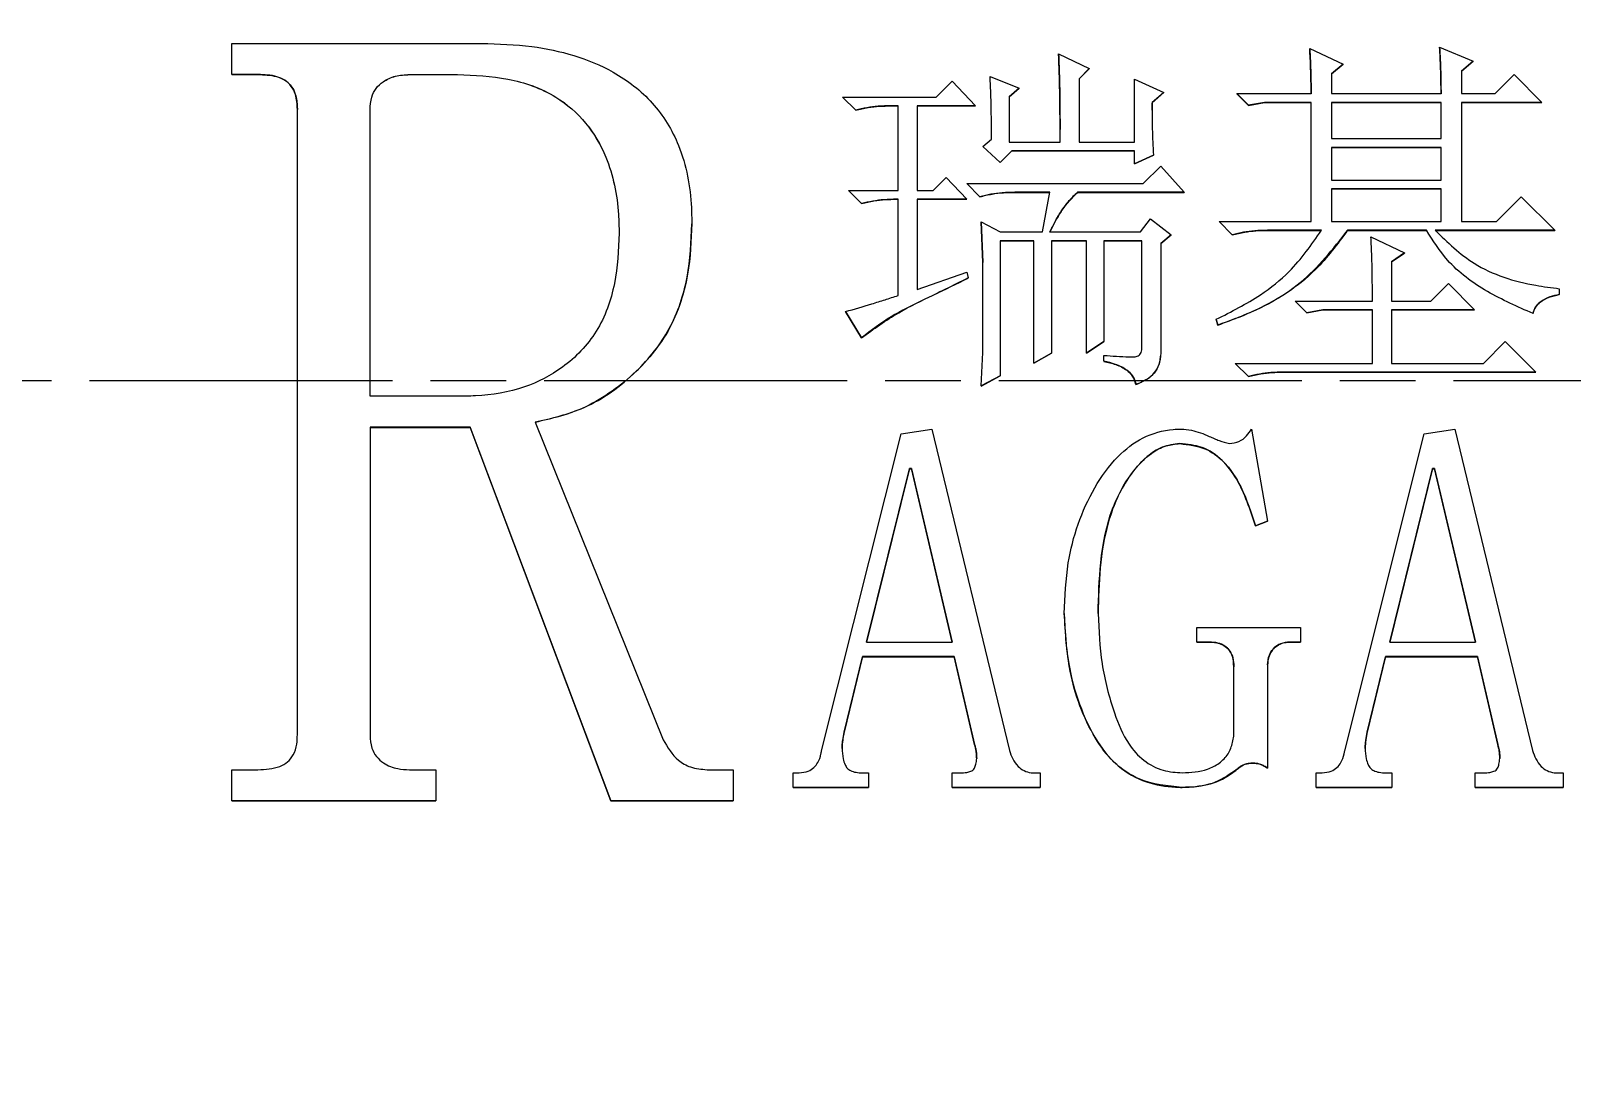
# Model space of a CAD drawing. Header units: millimetres. Extents: x 2160 to 4596, y 811 to 2534.
# Drawn here: x 3765.9 to 3826.9, y 2211.3 to 2252.5 of the extents above; entities that cross this region are included whole.
import ezdxf

# ---------------------------------------------------------------- set-up
doc = ezdxf.new("R2010")
doc.units = ezdxf.units.MM
doc.linetypes.add('AM_ISO08W050', pattern=[18, 12, -1.5, 3, -1.5])
doc.layers.add('AM_7', color=4, linetype='AM_ISO08W050', lineweight=25)

msp = doc.modelspace()

# ---------------------------------------------------------------- linework, layer by layer
at = {"color": 7, "linetype": 'Continuous', "lineweight": 25}
for p, q in [((3773.822, 2250.734), (3773.822, 2251.967)), ((3773.822, 2251.967), (3783.711, 2251.967)), ((3806.563, 2251.549), (3807.777, 2250.967)), ((3816.504, 2251.765), (3817.833, 2251.151)), ((3821.647, 2251.823), (3822.976, 2251.264)), ((3807.777, 2250.967), (3807.373, 2250.56)), ((3807.373, 2250.558), (3807.777, 2250.965)), ((3807.777, 2250.967), (3807.777, 2250.965)), ((3817.833, 2251.151), (3817.37, 2250.759)), ((3817.37, 2250.757), (3817.833, 2251.149)), ((3817.37, 2250.759), (3817.37, 2249.978)), ((3817.833, 2251.151), (3817.833, 2251.149)), ((3822.976, 2251.264), (3822.514, 2250.873)), ((3822.514, 2250.871), (3822.976, 2251.262)), ((3822.514, 2250.873), (3822.514, 2249.978)), ((3822.976, 2251.264), (3822.976, 2251.262)), ((3774.862, 2250.734), (3773.822, 2250.734)), ((3773.822, 2250.734), (3773.822, 2250.732)), ((3773.822, 2250.732), (3774.862, 2250.732)), ((3774.862, 2250.734), (3774.862, 2250.732)), ((3780.86, 2250.734), (3782.76, 2250.734)), ((3780.86, 2250.734), (3780.86, 2250.732)), ((3780.86, 2250.732), (3782.76, 2250.732)), ((3782.76, 2250.734), (3782.76, 2250.732)), ((3801.709, 2249.841), (3802.345, 2250.477)), ((3802.345, 2250.477), (3803.269, 2249.494)), ((3803.847, 2250.661), (3805.003, 2250.198)), ((3805.003, 2250.198), (3804.599, 2249.852)), ((3804.599, 2249.85), (3805.003, 2250.196)), ((3805.003, 2250.198), (3805.003, 2250.196)), ((3807.373, 2250.56), (3807.373, 2248.06)), ((3809.569, 2248.06), (3809.569, 2250.545)), ((3809.569, 2250.545), (3810.724, 2250.025)), ((3823.843, 2249.978), (3824.594, 2250.729)), ((3824.594, 2250.729), (3825.692, 2249.631)), ((3798.531, 2249.321), (3798.01, 2249.841)), ((3798.01, 2249.841), (3801.709, 2249.841)), ((3798.01, 2249.841), (3798.01, 2249.839)), ((3798.01, 2249.839), (3798.531, 2249.319)), ((3804.599, 2249.852), (3804.599, 2248.06)), ((3810.724, 2250.025), (3810.262, 2249.621)), ((3810.262, 2249.618), (3810.724, 2250.023)), ((3810.262, 2249.621), (3810.262, 2249.618)), ((3810.263, 2249.319), (3810.262, 2249.618)), ((3810.724, 2250.025), (3810.724, 2250.023)), ((3814.076, 2249.516), (3813.614, 2249.978)), ((3813.614, 2249.978), (3816.561, 2249.978)), ((3813.614, 2249.978), (3813.614, 2249.976)), ((3813.614, 2249.976), (3814.076, 2249.514)), ((3814.712, 2249.631), (3814.076, 2249.516)), ((3814.076, 2249.514), (3814.712, 2249.629)), ((3816.561, 2249.631), (3814.712, 2249.631)), ((3814.712, 2249.631), (3814.712, 2249.629)), ((3814.712, 2249.629), (3816.561, 2249.629)), ((3816.561, 2244.91), (3816.561, 2249.631)), ((3817.37, 2249.978), (3821.705, 2249.978)), ((3821.705, 2249.631), (3817.37, 2249.631)), ((3817.37, 2249.631), (3817.37, 2248.197)), ((3817.37, 2249.629), (3821.705, 2249.629)), ((3821.705, 2248.197), (3821.705, 2249.631)), ((3822.514, 2249.978), (3823.843, 2249.978)), ((3825.692, 2249.631), (3822.514, 2249.631)), ((3822.514, 2249.631), (3822.514, 2244.91)), ((3822.514, 2249.629), (3825.692, 2249.629)), ((3825.692, 2249.631), (3825.692, 2249.629)), ((3776.423, 2224.587), (3776.423, 2249.347)), ((3779.299, 2237.994), (3779.299, 2249.341)), ((3798.531, 2249.321), (3798.531, 2249.319)), ((3800.206, 2249.494), (3799.918, 2249.494)), ((3799.918, 2249.494), (3799.918, 2249.492)), ((3799.918, 2249.492), (3800.206, 2249.492)), ((3800.206, 2246.142), (3800.206, 2249.494)), ((3803.269, 2249.494), (3800.958, 2249.494)), ((3800.958, 2249.494), (3800.958, 2246.142)), ((3800.958, 2249.492), (3803.269, 2249.492)), ((3803.269, 2249.494), (3803.269, 2249.492)), ((3814.076, 2249.516), (3814.076, 2249.514)), ((3803.558, 2247.887), (3803.905, 2248.176)), ((3804.252, 2247.251), (3803.558, 2247.887)), ((3803.558, 2247.885), (3803.558, 2247.887)), ((3803.558, 2247.885), (3804.252, 2247.249)), ((3804.714, 2247.713), (3804.252, 2247.251)), ((3804.252, 2247.249), (3804.714, 2247.711)), ((3804.599, 2248.06), (3806.621, 2248.06)), ((3809.569, 2247.713), (3804.714, 2247.713)), ((3804.714, 2247.713), (3804.714, 2247.711)), ((3804.714, 2247.711), (3809.569, 2247.711)), ((3807.373, 2248.06), (3809.569, 2248.06)), ((3809.569, 2247.193), (3809.569, 2247.713)), ((3817.37, 2248.197), (3821.705, 2248.197)), ((3821.705, 2247.85), (3817.37, 2247.85)), ((3817.37, 2247.85), (3817.37, 2246.553)), ((3817.37, 2247.848), (3821.705, 2247.848)), ((3821.705, 2246.553), (3821.705, 2247.85)), ((3804.252, 2247.251), (3804.252, 2247.249)), ((3810.32, 2247.54), (3809.569, 2247.193)), ((3809.569, 2247.191), (3810.32, 2247.538)), ((3809.569, 2247.193), (3809.569, 2247.191)), ((3809.915, 2246.416), (3810.609, 2247.11)), ((3810.32, 2247.54), (3810.32, 2247.538)), ((3810.609, 2247.11), (3811.534, 2246.07)), ((3801.593, 2246.142), (3802.114, 2246.662)), ((3802.114, 2246.662), (3802.923, 2245.796)), ((3817.37, 2246.553), (3821.705, 2246.553)), ((3798.762, 2245.622), (3798.242, 2246.142)), ((3798.242, 2246.142), (3800.206, 2246.142)), ((3798.242, 2246.142), (3798.242, 2246.14)), ((3798.242, 2246.14), (3798.762, 2245.62)), ((3800.958, 2246.142), (3801.593, 2246.142)), ((3803.443, 2245.896), (3802.923, 2246.416)), ((3802.923, 2246.416), (3809.915, 2246.416)), ((3802.923, 2246.416), (3802.923, 2246.414)), ((3802.923, 2246.414), (3803.443, 2245.894)), ((3803.443, 2245.896), (3803.443, 2245.894)), ((3806.217, 2246.07), (3804.83, 2246.07)), ((3804.83, 2246.07), (3804.83, 2246.067)), ((3804.83, 2246.067), (3806.216, 2246.067)), ((3805.928, 2244.499), (3806.217, 2246.07)), ((3811.534, 2246.07), (3807.315, 2246.07)), ((3807.315, 2246.07), (3807.315, 2246.067)), ((3807.315, 2246.067), (3811.534, 2246.067)), ((3811.534, 2246.07), (3811.534, 2246.067)), ((3821.705, 2246.207), (3817.37, 2246.207)), ((3817.37, 2246.207), (3817.37, 2244.91)), ((3817.37, 2246.204), (3821.705, 2246.204)), ((3821.705, 2244.91), (3821.705, 2246.207)), ((3823.901, 2244.91), (3824.883, 2245.892)), ((3824.883, 2245.892), (3826.212, 2244.563)), ((3798.762, 2245.622), (3798.762, 2245.62)), ((3800.206, 2245.796), (3800.149, 2245.796)), ((3800.149, 2245.793), (3800.149, 2245.796)), ((3800.149, 2245.793), (3800.206, 2245.793)), ((3800.206, 2241.981), (3800.206, 2245.796)), ((3802.923, 2245.796), (3800.958, 2245.796)), ((3800.958, 2245.796), (3800.958, 2242.213)), ((3800.958, 2245.793), (3802.923, 2245.793)), ((3802.923, 2245.796), (3802.923, 2245.793)), ((3803.558, 2243.289), (3803.501, 2244.903)), ((3803.501, 2244.903), (3804.252, 2244.499)), ((3803.501, 2244.903), (3803.501, 2244.901)), ((3803.501, 2244.901), (3803.558, 2243.287)), ((3809.8, 2244.499), (3810.204, 2245.019)), ((3810.204, 2245.019), (3811.013, 2244.383)), ((3813.441, 2244.389), (3812.921, 2244.91)), ((3812.921, 2244.91), (3816.561, 2244.91)), ((3812.921, 2244.91), (3812.921, 2244.907)), ((3812.921, 2244.907), (3813.441, 2244.387)), ((3817.37, 2244.91), (3821.705, 2244.91)), ((3822.514, 2244.91), (3823.901, 2244.91)), ((3804.252, 2244.499), (3805.928, 2244.499)), ((3805.581, 2244.152), (3804.252, 2244.152)), ((3804.252, 2244.152), (3804.252, 2238.801)), ((3804.252, 2244.15), (3805.581, 2244.15)), ((3805.581, 2239.297), (3805.581, 2244.152)), ((3806.217, 2244.499), (3809.8, 2244.499)), ((3807.662, 2244.152), (3806.275, 2244.152)), ((3806.275, 2244.152), (3806.275, 2239.702)), ((3806.275, 2244.15), (3807.662, 2244.15)), ((3807.662, 2239.702), (3807.662, 2244.152)), ((3809.858, 2244.152), (3808.355, 2244.152)), ((3808.355, 2244.152), (3808.355, 2240.164)), ((3808.355, 2244.15), (3809.858, 2244.15)), ((3809.858, 2239.895), (3809.858, 2244.152)), ((3811.013, 2244.383), (3810.609, 2244.038)), ((3810.609, 2244.036), (3811.013, 2244.381)), ((3810.609, 2244.038), (3810.609, 2239.837)), ((3811.013, 2244.383), (3811.013, 2244.381)), ((3813.441, 2244.389), (3813.441, 2244.387)), ((3816.966, 2244.563), (3814.828, 2244.563)), ((3814.828, 2244.563), (3814.828, 2244.561)), ((3814.828, 2244.561), (3816.966, 2244.561)), ((3821.127, 2244.563), (3818.006, 2244.563)), ((3818.006, 2244.563), (3818.006, 2244.561)), ((3818.006, 2244.561), (3821.127, 2244.561)), ((3818.931, 2244.302), (3820.26, 2243.666)), ((3821.127, 2244.563), (3821.127, 2244.561)), ((3826.212, 2244.563), (3821.474, 2244.563)), ((3821.474, 2244.561), (3826.212, 2244.561)), ((3826.212, 2244.563), (3826.212, 2244.561)), ((3820.26, 2243.666), (3819.74, 2243.319)), ((3819.74, 2243.317), (3820.26, 2243.664)), ((3820.26, 2243.666), (3820.26, 2243.664)), ((3800.958, 2242.213), (3802.923, 2242.906)), ((3802.923, 2242.906), (3802.98, 2242.675)), ((3803.558, 2239.721), (3803.558, 2243.289)), ((3819.74, 2243.319), (3819.74, 2241.759)), ((3821.3, 2241.759), (3821.994, 2242.452)), ((3821.994, 2242.452), (3823.034, 2241.412)), ((3826.386, 2242.251), (3826.386, 2242.02)), ((3815.926, 2241.759), (3818.989, 2241.759)), ((3816.388, 2241.296), (3815.926, 2241.759)), ((3815.926, 2241.759), (3815.926, 2241.757)), ((3815.926, 2241.757), (3816.388, 2241.294)), ((3819.74, 2241.759), (3821.3, 2241.759)), ((3826.386, 2242.02), (3826.386, 2242.018)), ((3798.762, 2240.305), (3798.126, 2241.346)), ((3798.126, 2241.346), (3798.126, 2241.344)), ((3798.126, 2241.344), (3798.762, 2240.303)), ((3812.863, 2240.806), (3812.805, 2241.038)), ((3812.805, 2241.038), (3812.805, 2241.035)), ((3812.805, 2241.035), (3812.863, 2240.804)), ((3817.024, 2241.412), (3816.388, 2241.296)), ((3816.388, 2241.294), (3817.024, 2241.41)), ((3816.388, 2241.294), (3816.388, 2241.296)), ((3818.989, 2241.412), (3817.024, 2241.412)), ((3817.024, 2241.412), (3817.024, 2241.41)), ((3817.024, 2241.41), (3818.989, 2241.41)), ((3818.989, 2239.293), (3818.989, 2241.412)), ((3823.034, 2241.412), (3819.74, 2241.412)), ((3819.74, 2241.412), (3819.74, 2239.293)), ((3819.74, 2241.41), (3823.034, 2241.41)), ((3823.034, 2241.412), (3823.034, 2241.41)), ((3812.863, 2240.806), (3812.863, 2240.804)), ((3798.762, 2240.305), (3798.762, 2240.303)), ((3808.355, 2240.164), (3807.662, 2239.702)), ((3807.662, 2239.7), (3808.355, 2240.162)), ((3808.355, 2240.164), (3808.355, 2240.162)), ((3823.381, 2239.293), (3824.248, 2240.16)), ((3824.248, 2240.16), (3825.461, 2238.946)), ((3803.501, 2238.398), (3803.558, 2239.721)), ((3806.275, 2239.702), (3805.581, 2239.297)), ((3805.581, 2239.295), (3806.275, 2239.7)), ((3805.581, 2239.297), (3805.581, 2239.295)), ((3806.275, 2239.702), (3806.275, 2239.7)), ((3807.662, 2239.702), (3807.662, 2239.7)), ((3808.355, 2239.377), (3808.355, 2239.608)), ((3810.607, 2239.584), (3810.607, 2239.586)), ((3814.076, 2238.773), (3813.556, 2239.293)), ((3813.556, 2239.293), (3818.989, 2239.293)), ((3813.556, 2239.293), (3813.556, 2239.291)), ((3813.556, 2239.291), (3814.076, 2238.771)), ((3819.74, 2239.293), (3823.381, 2239.293)), ((3804.252, 2238.801), (3803.501, 2238.398)), ((3803.501, 2238.396), (3804.252, 2238.799)), ((3804.252, 2238.801), (3804.252, 2238.799)), ((3814.076, 2238.773), (3814.076, 2238.771)), ((3825.461, 2238.946), (3815.463, 2238.946)), ((3815.463, 2238.946), (3815.463, 2238.944)), ((3815.463, 2238.944), (3825.461, 2238.944)), ((3825.461, 2238.946), (3825.461, 2238.944)), ((3783.107, 2237.994), (3779.299, 2237.994)), ((3803.501, 2238.398), (3803.501, 2238.396)), ((3783.261, 2236.762), (3779.299, 2236.762)), ((3779.299, 2236.762), (3779.299, 2224.555)), ((3779.299, 2236.759), (3783.261, 2236.759)), ((3788.828, 2221.967), (3783.261, 2236.762)), ((3783.261, 2236.762), (3783.261, 2236.759)), ((3783.261, 2236.759), (3788.828, 2221.965)), ((3785.842, 2236.967), (3790.909, 2224.388)), ((3797.179, 2223.947), (3800.331, 2236.499)), ((3800.331, 2236.499), (3801.542, 2236.691)), ((3801.542, 2236.691), (3804.613, 2223.962)), ((3811.361, 2236.116), (3811.361, 2236.114)), ((3814.202, 2236.691), (3814.84, 2233.047)), ((3817.891, 2223.947), (3821.043, 2236.499)), ((3821.043, 2236.499), (3822.254, 2236.691)), ((3822.254, 2236.691), (3825.325, 2223.962)), ((3800.655, 2235.124), (3798.959, 2228.253)), ((3798.959, 2228.253), (3800.655, 2235.122)), ((3800.736, 2235.124), (3800.655, 2235.124)), ((3800.655, 2235.122), (3800.655, 2235.124)), ((3800.655, 2235.122), (3800.736, 2235.122)), ((3802.351, 2228.253), (3800.736, 2235.124)), ((3800.736, 2235.124), (3800.736, 2235.122)), ((3800.736, 2235.122), (3802.35, 2228.253)), ((3821.367, 2235.124), (3819.671, 2228.253)), ((3819.671, 2228.253), (3821.367, 2235.122)), ((3821.448, 2235.124), (3821.367, 2235.124)), ((3821.367, 2235.122), (3821.367, 2235.124)), ((3821.367, 2235.122), (3821.448, 2235.122)), ((3823.063, 2228.253), (3821.448, 2235.124)), ((3821.448, 2235.124), (3821.448, 2235.122)), ((3821.448, 2235.122), (3823.063, 2228.253)), ((3814.84, 2233.047), (3814.355, 2232.855)), ((3814.84, 2233.045), (3814.84, 2233.047)), ((3814.355, 2232.853), (3814.84, 2233.045)), ((3814.355, 2232.855), (3814.355, 2232.853)), ((3812.042, 2228.253), (3812.042, 2228.828)), ((3812.042, 2228.828), (3816.135, 2228.828)), ((3816.135, 2228.828), (3816.135, 2228.253)), ((3798.959, 2228.253), (3802.351, 2228.253)), ((3812.527, 2228.253), (3812.042, 2228.253)), ((3812.042, 2228.253), (3812.042, 2228.251)), ((3812.042, 2228.251), (3812.527, 2228.251)), ((3812.527, 2228.253), (3812.527, 2228.251)), ((3816.135, 2228.253), (3815.73, 2228.253)), ((3815.73, 2228.253), (3815.73, 2228.251)), ((3815.73, 2228.251), (3816.135, 2228.251)), ((3816.135, 2228.253), (3816.135, 2228.251)), ((3819.671, 2228.253), (3823.063, 2228.253)), ((3798.797, 2227.677), (3798.069, 2224.684)), ((3798.069, 2224.682), (3798.797, 2227.675)), ((3802.432, 2227.677), (3798.797, 2227.677)), ((3798.797, 2227.677), (3798.797, 2227.675)), ((3798.797, 2227.675), (3802.432, 2227.675)), ((3803.238, 2224.201), (3802.432, 2227.677)), ((3802.432, 2227.677), (3802.432, 2227.675)), ((3802.432, 2227.675), (3803.238, 2224.199)), ((3819.509, 2227.677), (3818.781, 2224.684)), ((3818.781, 2224.682), (3819.509, 2227.675)), ((3823.144, 2227.677), (3819.509, 2227.677)), ((3819.509, 2227.677), (3819.509, 2227.675)), ((3819.509, 2227.675), (3823.144, 2227.675)), ((3823.95, 2224.201), (3823.144, 2227.677)), ((3823.144, 2227.677), (3823.144, 2227.675)), ((3823.144, 2227.675), (3823.95, 2224.199)), ((3813.498, 2224.531), (3813.498, 2227.282)), ((3814.84, 2227.354), (3814.84, 2223.266)), ((3798.069, 2224.684), (3798.069, 2224.682)), ((3818.781, 2224.684), (3818.781, 2224.682)), ((3803.238, 2224.201), (3803.238, 2224.199)), ((3823.95, 2224.201), (3823.95, 2224.199)), ((3814.277, 2223.458), (3814.277, 2223.456)), ((3773.822, 2221.967), (3773.822, 2223.2)), ((3773.822, 2223.2), (3774.862, 2223.2)), ((3780.86, 2223.2), (3781.9, 2223.2)), ((3781.9, 2223.2), (3781.9, 2221.967)), ((3792.643, 2223.2), (3793.683, 2223.2)), ((3793.683, 2223.2), (3793.683, 2221.967)), ((3796.046, 2222.499), (3796.046, 2223.075)), ((3796.046, 2223.075), (3796.289, 2223.075)), ((3798.797, 2223.075), (3799.039, 2223.075)), ((3799.039, 2223.075), (3799.039, 2222.499)), ((3802.348, 2222.499), (3802.348, 2223.075)), ((3802.348, 2223.075), (3802.671, 2223.075)), ((3805.584, 2223.075), (3805.827, 2223.075)), ((3805.827, 2223.075), (3805.827, 2222.499)), ((3813.633, 2223.218), (3813.633, 2223.216)), ((3816.758, 2222.499), (3816.758, 2223.075)), ((3816.758, 2223.075), (3817.001, 2223.075)), ((3819.509, 2223.075), (3819.752, 2223.075)), ((3819.752, 2223.075), (3819.752, 2222.499)), ((3823.06, 2222.499), (3823.06, 2223.075)), ((3823.06, 2223.075), (3823.384, 2223.075)), ((3826.296, 2223.075), (3826.539, 2223.075)), ((3826.539, 2223.075), (3826.539, 2222.499)), ((3799.039, 2222.499), (3796.046, 2222.499)), ((3796.046, 2222.499), (3796.046, 2222.497)), ((3796.046, 2222.497), (3799.039, 2222.497)), ((3799.039, 2222.499), (3799.039, 2222.497)), ((3805.827, 2222.499), (3802.348, 2222.499)), ((3802.348, 2222.499), (3802.348, 2222.497)), ((3802.348, 2222.497), (3805.827, 2222.497)), ((3805.827, 2222.499), (3805.827, 2222.497)), ((3811.457, 2222.499), (3811.457, 2222.497)), ((3819.752, 2222.499), (3816.758, 2222.499)), ((3816.758, 2222.499), (3816.758, 2222.497)), ((3816.758, 2222.497), (3819.752, 2222.497)), ((3819.752, 2222.499), (3819.752, 2222.497)), ((3826.539, 2222.499), (3823.06, 2222.499)), ((3823.06, 2222.499), (3823.06, 2222.497)), ((3823.06, 2222.497), (3826.539, 2222.497)), ((3826.539, 2222.499), (3826.539, 2222.497)), ((3781.9, 2221.967), (3773.822, 2221.967)), ((3773.822, 2221.967), (3773.822, 2221.965)), ((3773.822, 2221.965), (3781.9, 2221.965)), ((3781.9, 2221.967), (3781.9, 2221.965)), ((3793.683, 2221.967), (3788.828, 2221.967)), ((3788.828, 2221.967), (3788.828, 2221.965)), ((3788.828, 2221.965), (3793.683, 2221.965)), ((3793.683, 2221.967), (3793.683, 2221.965))]:
    msp.add_line(p, q, dxfattribs=at)
msp.add_circle((3801.614, 2239.203), 71.5, dxfattribs=at)
for centre, start, end in [((3801.614, 2239.201), 190.30617, 259.69396), ((3801.614, 2239.201), 280.30604, 349.69383), ((3801.691, 2238.829), 190.52799, 258.6349), ((3801.692, 2238.829), 281.36448, 349.47139)]:
    msp.add_arc(centre, 80, start, end, dxfattribs=at)
for points, knots in [([(3733.114, 2239.21), (3733.169, 2241.299), (3733.279, 2245.477), (3734.189, 2251.816), (3735.675, 2258.168), (3737.849, 2264.534), (3740.679, 2270.757), (3744.193, 2276.78), (3748.347, 2282.472), (3753.091, 2287.733), (3758.352, 2292.477), (3764.044, 2296.631), (3770.067, 2300.144), (3776.29, 2302.976), (3782.656, 2305.147), (3789.008, 2306.642), (3795.347, 2307.52), (3801.614, 2307.805), (3807.881, 2307.52), (3814.22, 2306.642), (3820.573, 2305.147), (3826.938, 2302.976), (3833.162, 2300.144), (3839.184, 2296.631), (3844.876, 2292.477), (3850.138, 2287.733), (3854.881, 2282.472), (3859.035, 2276.78), (3862.549, 2270.757), (3865.38, 2264.534), (3867.554, 2258.168), (3869.04, 2251.816), (3869.95, 2245.477), (3870.059, 2241.299), (3870.114, 2239.21)], [0, 0, 0, 0, 0.0291236, 0.0582485, 0.08912, 0.1199941, 0.1519015, 0.1843128, 0.2170688, 0.25, 0.2829312, 0.3156872, 0.3480985, 0.3800059, 0.4108775, 0.4417515, 0.4708745, 0.5, 0.529123, 0.5582485, 0.58912, 0.6199941, 0.6519015, 0.6843128, 0.7170688, 0.75, 0.7829312, 0.8156872, 0.8480985, 0.8800059, 0.9108775, 0.9417515, 0.9708751, 1, 1, 1, 1]), ([(3783.711, 2251.967), (3784.379, 2251.947), (3785.614, 2251.91), (3787.381, 2251.533), (3789.044, 2250.854), (3790.563, 2249.685), (3791.709, 2247.806), (3792.017, 2246.087), (3792.035, 2245.038), (3792.039, 2244.827)], [0, 0, 0, 0, 0.160365, 0.296332, 0.431737, 0.589347, 0.747826, 0.949128, 1, 1, 1, 1]), ([(3806.621, 2248.06), (3806.621, 2248.394), (3806.619, 2249.06), (3806.61, 2250.223), (3806.581, 2251.053), (3806.563, 2251.549)], [0, 0, 0, 0, 0.286572, 0.573139, 1, 1, 1, 1]), ([(3806.563, 2251.547), (3806.576, 2251.214), (3806.602, 2250.548), (3806.616, 2249.551), (3806.618, 2248.888), (3806.619, 2248.559)], [0, 0, 0, 0, 0.334579, 0.669145, 1, 1, 1, 1]), ([(3816.561, 2249.978), (3816.56, 2250.145), (3816.557, 2250.478), (3816.542, 2251.074), (3816.518, 2251.503), (3816.504, 2251.765)], [0, 0, 0, 0, 0.279578, 0.559168, 1, 1, 1, 1]), ([(3816.504, 2251.763), (3816.513, 2251.597), (3816.532, 2251.264), (3816.555, 2250.668), (3816.559, 2250.239), (3816.561, 2249.976)], [0, 0, 0, 0, 0.2795779, 0.5591682, 1, 1, 1, 1]), ([(3821.705, 2249.978), (3821.704, 2250.145), (3821.702, 2250.478), (3821.688, 2251.093), (3821.663, 2251.541), (3821.647, 2251.823)], [0, 0, 0, 0, 0.2708249, 0.5416574, 1, 1, 1, 1]), ([(3821.647, 2251.821), (3821.657, 2251.655), (3821.679, 2251.322), (3821.698, 2250.707), (3821.702, 2250.258), (3821.705, 2249.976)], [0, 0, 0, 0, 0.270825, 0.541661, 1, 1, 1, 1]), ([(3776.423, 2249.347), (3776.413, 2249.551), (3776.398, 2249.875), (3776.199, 2250.279), (3775.938, 2250.525), (3775.485, 2250.714), (3775.117, 2250.726), (3774.862, 2250.734)], [0, 0, 0, 0, 0.250411, 0.398556, 0.54744, 0.686236, 1, 1, 1, 1]), ([(3774.862, 2250.732), (3775.109, 2250.724), (3775.478, 2250.712), (3775.939, 2250.525), (3776.201, 2250.273), (3776.381, 2249.901), (3776.417, 2249.582), (3776.422, 2249.377), (3776.423, 2249.345)], [0, 0, 0, 0, 0.304676, 0.455037, 0.606549, 0.74539, 0.96037, 1, 1, 1, 1]), ([(3779.299, 2249.341), (3779.309, 2249.51), (3779.327, 2249.807), (3779.521, 2250.198), (3779.846, 2250.496), (3780.307, 2250.702), (3780.673, 2250.723), (3780.86, 2250.734)], [0, 0, 0, 0, 0.212555, 0.375218, 0.538546, 0.763737, 1, 1, 1, 1]), ([(3779.299, 2249.339), (3779.309, 2249.507), (3779.327, 2249.805), (3779.521, 2250.196), (3779.846, 2250.494), (3780.307, 2250.7), (3780.673, 2250.721), (3780.86, 2250.732)], [0, 0, 0, 0, 0.212555, 0.375218, 0.538546, 0.763737, 1, 1, 1, 1]), ([(3782.76, 2250.734), (3783.43, 2250.706), (3784.775, 2250.649), (3786.583, 2250.019), (3787.903, 2248.866), (3788.827, 2247.266), (3789.134, 2245.721), (3789.157, 2244.699), (3789.162, 2244.454)], [0, 0, 0, 0, 0.196061, 0.394111, 0.547436, 0.700125, 0.928087, 1, 1, 1, 1]), ([(3782.76, 2250.732), (3783.43, 2250.704), (3784.775, 2250.647), (3786.583, 2250.017), (3787.903, 2248.864), (3788.827, 2247.264), (3789.134, 2245.719), (3789.157, 2244.697), (3789.162, 2244.452)], [0, 0, 0, 0, 0.1960612, 0.3941112, 0.5474359, 0.700125, 0.9280873, 1, 1, 1, 1]), ([(3803.905, 2248.176), (3803.904, 2248.509), (3803.901, 2249.09), (3803.884, 2249.919), (3803.86, 2250.413), (3803.847, 2250.661)], [0, 0, 0, 0, 0.402279, 0.701072, 1, 1, 1, 1]), ([(3810.262, 2249.621), (3810.264, 2249.274), (3810.266, 2248.754), (3810.284, 2248.06), (3810.308, 2247.713), (3810.32, 2247.54)], [0, 0, 0, 0, 0.499684, 0.749744, 1, 1, 1, 1]), ([(3799.918, 2249.494), (3799.751, 2249.491), (3799.434, 2249.484), (3798.97, 2249.426), (3798.677, 2249.356), (3798.531, 2249.321)], [0, 0, 0, 0, 0.35686, 0.67714, 1, 1, 1, 1]), ([(3798.531, 2249.319), (3798.693, 2249.357), (3799.001, 2249.43), (3799.466, 2249.483), (3799.767, 2249.489), (3799.918, 2249.492)], [0, 0, 0, 0, 0.356908, 0.677314, 1, 1, 1, 1]), ([(3804.83, 2246.07), (3804.663, 2246.066), (3804.347, 2246.059), (3803.882, 2246.001), (3803.59, 2245.931), (3803.443, 2245.896)], [0, 0, 0, 0, 0.35686, 0.67714, 1, 1, 1, 1]), ([(3803.443, 2245.894), (3803.605, 2245.932), (3803.913, 2246.005), (3804.379, 2246.059), (3804.679, 2246.065), (3804.83, 2246.067)], [0, 0, 0, 0, 0.356908, 0.677314, 1, 1, 1, 1]), ([(3807.315, 2246.07), (3807.192, 2245.956), (3806.946, 2245.728), (3806.572, 2245.2), (3806.357, 2244.775), (3806.217, 2244.499)], [0, 0, 0, 0, 0.259762, 0.519402, 1, 1, 1, 1]), ([(3806.217, 2244.496), (3806.29, 2244.646), (3806.437, 2244.945), (3806.763, 2245.503), (3807.098, 2245.845), (3807.315, 2246.067)], [0, 0, 0, 0, 0.259337, 0.518831, 1, 1, 1, 1]), ([(3800.149, 2245.796), (3799.982, 2245.792), (3799.666, 2245.785), (3799.201, 2245.727), (3798.908, 2245.657), (3798.762, 2245.622)], [0, 0, 0, 0, 0.35686, 0.67714, 1, 1, 1, 1]), ([(3798.762, 2245.62), (3798.924, 2245.658), (3799.232, 2245.731), (3799.697, 2245.785), (3799.998, 2245.791), (3800.149, 2245.793)], [0, 0, 0, 0, 0.356908, 0.677314, 1, 1, 1, 1]), ([(3792.039, 2244.827), (3792.012, 2244.159), (3791.952, 2242.637), (3791.168, 2240.354), (3789.457, 2238.493), (3787.608, 2237.347), (3786.329, 2237.072), (3785.842, 2236.967)], [0, 0, 0, 0, 0.183074, 0.416875, 0.642834, 0.864166, 1, 1, 1, 1]), ([(3785.842, 2236.965), (3786.501, 2237.122), (3787.975, 2237.473), (3789.819, 2238.819), (3791.259, 2240.61), (3791.948, 2242.69), (3792.009, 2244.117), (3792.039, 2244.825)], [0, 0, 0, 0, 0.184054, 0.41238, 0.609428, 0.80635, 1, 1, 1, 1]), ([(3789.162, 2244.454), (3789.132, 2243.785), (3789.071, 2242.439), (3788.388, 2240.509), (3787.04, 2239.11), (3785.356, 2238.24), (3784.008, 2238.015), (3783.23, 2237.997), (3783.107, 2237.994)], [0, 0, 0, 0, 0.200351, 0.402646, 0.59747, 0.766762, 0.96323, 1, 1, 1, 1]), ([(3812.805, 2241.038), (3813.401, 2241.34), (3814.432, 2241.865), (3815.896, 2243.02), (3816.571, 2243.993), (3816.966, 2244.563)], [0, 0, 0, 0, 0.36202, 0.6263638, 1, 1, 1, 1]), ([(3818.006, 2244.563), (3817.605, 2244.021), (3816.596, 2242.66), (3814.71, 2241.471), (3813.31, 2240.967), (3812.863, 2240.806)], [0, 0, 0, 0, 0.3105248, 0.7800713, 1, 1, 1, 1]), ([(3812.863, 2240.804), (3813.488, 2241.041), (3814.639, 2241.477), (3816.494, 2242.637), (3817.425, 2243.821), (3818.006, 2244.561)], [0, 0, 0, 0, 0.3094377, 0.5687186, 1, 1, 1, 1]), ([(3814.828, 2244.563), (3814.661, 2244.559), (3814.344, 2244.553), (3813.88, 2244.494), (3813.587, 2244.424), (3813.441, 2244.389)], [0, 0, 0, 0, 0.35686, 0.67714, 1, 1, 1, 1]), ([(3813.441, 2244.387), (3813.603, 2244.426), (3813.911, 2244.498), (3814.376, 2244.552), (3814.677, 2244.558), (3814.828, 2244.561)], [0, 0, 0, 0, 0.356908, 0.677314, 1, 1, 1, 1]), ([(3818.989, 2241.759), (3818.987, 2242.092), (3818.983, 2242.683), (3818.967, 2243.531), (3818.943, 2244.045), (3818.931, 2244.302)], [0, 0, 0, 0, 0.39313, 0.696516, 1, 1, 1, 1]), ([(3825.346, 2241.269), (3824.735, 2241.537), (3823.509, 2242.076), (3822.003, 2243.175), (3821.385, 2244.155), (3821.127, 2244.563)], [0, 0, 0, 0, 0.367157, 0.736287, 1, 1, 1, 1]), ([(3821.474, 2244.563), (3821.962, 2244.088), (3823.075, 2243.005), (3824.913, 2242.444), (3826.076, 2242.292), (3826.386, 2242.251)], [0, 0, 0, 0, 0.364385, 0.830851, 1, 1, 1, 1]), ([(3802.98, 2242.675), (3802.384, 2242.379), (3801.364, 2241.874), (3799.899, 2241.176), (3799.142, 2240.597), (3798.762, 2240.305)], [0, 0, 0, 0, 0.41234, 0.704495, 1, 1, 1, 1]), ([(3798.762, 2240.303), (3799.242, 2240.653), (3800.138, 2241.305), (3801.605, 2241.994), (3802.522, 2242.446), (3802.98, 2242.673)], [0, 0, 0, 0, 0.36689, 0.683392, 1, 1, 1, 1]), ([(3798.126, 2241.346), (3798.475, 2241.445), (3798.998, 2241.595), (3799.689, 2241.813), (3800.034, 2241.925), (3800.206, 2241.981)], [0, 0, 0, 0, 0.499885, 0.749929, 1, 1, 1, 1]), ([(3826.386, 2242.02), (3826.261, 2241.992), (3826.01, 2241.937), (3825.694, 2241.787), (3825.469, 2241.578), (3825.376, 2241.398), (3825.351, 2241.291), (3825.346, 2241.269)], [0, 0, 0, 0, 0.282135, 0.566109, 0.757606, 0.950164, 1, 1, 1, 1]), ([(3825.346, 2241.267), (3825.375, 2241.358), (3825.432, 2241.534), (3825.661, 2241.763), (3825.985, 2241.929), (3826.25, 2241.988), (3826.386, 2242.018)], [0, 0, 0, 0, 0.208439, 0.402698, 0.695105, 1, 1, 1, 1]), ([(3808.355, 2239.608), (3808.521, 2239.596), (3808.851, 2239.572), (3809.237, 2239.557), (3809.51, 2239.546), (3809.652, 2239.559), (3809.754, 2239.613), (3809.815, 2239.683), (3809.851, 2239.781), (3809.855, 2239.854), (3809.858, 2239.895)], [0, 0, 0, 0, 0.291265, 0.577908, 0.673859, 0.770575, 0.821169, 0.872133, 0.929983, 1, 1, 1, 1]), ([(3810.609, 2239.837), (3810.606, 2239.667), (3810.601, 2239.369), (3810.421, 2238.975), (3810.102, 2238.65), (3809.804, 2238.529), (3809.626, 2238.456)], [0, 0, 0, 0, 0.273904, 0.481798, 0.689877, 1, 1, 1, 1]), ([(3870.114, 2239.21), (3870.059, 2237.121), (3869.95, 2232.943), (3869.04, 2226.604), (3867.554, 2220.251), (3865.38, 2213.886), (3862.549, 2207.663), (3859.035, 2201.64), (3854.881, 2195.948), (3850.138, 2190.687), (3844.876, 2185.943), (3839.184, 2181.789), (3833.162, 2178.275), (3826.939, 2175.444), (3820.573, 2173.273), (3814.22, 2171.777), (3807.882, 2170.9), (3801.614, 2170.615), (3795.347, 2170.9), (3789.008, 2171.777), (3782.656, 2173.273), (3776.29, 2175.444), (3770.067, 2178.275), (3764.044, 2181.789), (3758.352, 2185.943), (3753.091, 2190.687), (3748.347, 2195.948), (3744.193, 2201.64), (3740.679, 2207.663), (3737.849, 2213.886), (3735.675, 2220.251), (3734.189, 2226.604), (3733.279, 2232.943), (3733.169, 2237.121), (3733.114, 2239.21)], [0, 0, 0, 0, 0.029124, 0.058248, 0.08912, 0.119994, 0.151902, 0.184313, 0.217069, 0.25, 0.282931, 0.315687, 0.348098, 0.380006, 0.410878, 0.441752, 0.470875, 0.5, 0.529123, 0.558248, 0.58912, 0.619994, 0.651902, 0.684313, 0.717069, 0.75, 0.782931, 0.815687, 0.848098, 0.880006, 0.910878, 0.941752, 0.970875, 1, 1, 1, 1]), ([(3809.626, 2238.456), (3809.592, 2238.573), (3809.526, 2238.794), (3809.228, 2239.076), (3808.831, 2239.267), (3808.509, 2239.341), (3808.355, 2239.377)], [0, 0, 0, 0, 0.215567, 0.407136, 0.716043, 1, 1, 1, 1]), ([(3808.355, 2239.374), (3808.514, 2239.338), (3808.832, 2239.264), (3809.223, 2239.075), (3809.494, 2238.82), (3809.593, 2238.606), (3809.621, 2238.48), (3809.626, 2238.454)], [0, 0, 0, 0, 0.292672, 0.587324, 0.768523, 0.951511, 1, 1, 1, 1]), ([(3809.626, 2238.454), (3809.839, 2238.543), (3810.172, 2238.683), (3810.476, 2239.068), (3810.589, 2239.358), (3810.593, 2239.535), (3810.594, 2239.584)], [0, 0, 0, 0, 0.427109, 0.666996, 0.906925, 1, 1, 1, 1]), ([(3815.463, 2238.946), (3815.297, 2238.943), (3814.98, 2238.936), (3814.516, 2238.878), (3814.223, 2238.808), (3814.076, 2238.773)], [0, 0, 0, 0, 0.35686, 0.67714, 1, 1, 1, 1]), ([(3814.076, 2238.771), (3814.239, 2238.809), (3814.547, 2238.882), (3815.012, 2238.935), (3815.313, 2238.941), (3815.463, 2238.944)], [0, 0, 0, 0, 0.356908, 0.677314, 1, 1, 1, 1]), ([(3806.786, 2229.391), (3806.814, 2230.06), (3806.887, 2231.782), (3807.641, 2233.947), (3808.793, 2235.575), (3809.87, 2236.411), (3810.792, 2236.671), (3811.309, 2236.688), (3811.412, 2236.691)], [0, 0, 0, 0, 0.211208, 0.543916, 0.70607, 0.836311, 0.967456, 1, 1, 1, 1]), ([(3811.361, 2236.116), (3811.123, 2236.085), (3810.651, 2236.026), (3809.9, 2235.51), (3809.094, 2234.523), (3808.457, 2232.996), (3808.17, 2231.196), (3808.142, 2229.994), (3808.128, 2229.391)], [0, 0, 0, 0, 0.087728, 0.173959, 0.328461, 0.554861, 0.777023, 1, 1, 1, 1]), ([(3808.128, 2229.389), (3808.145, 2230.055), (3808.184, 2231.555), (3808.576, 2233.523), (3809.414, 2234.947), (3810.12, 2235.691), (3810.778, 2236.057), (3811.179, 2236.096), (3811.361, 2236.114)], [0, 0, 0, 0, 0.247052, 0.556194, 0.728456, 0.852184, 0.932583, 1, 1, 1, 1]), ([(3814.355, 2232.855), (3814.148, 2233.499), (3813.844, 2234.439), (3813.07, 2235.49), (3812.278, 2236.028), (3811.662, 2236.087), (3811.361, 2236.116)], [0, 0, 0, 0, 0.421189, 0.615596, 0.812628, 1, 1, 1, 1]), ([(3811.361, 2236.114), (3811.704, 2236.076), (3812.344, 2236.005), (3813.205, 2235.363), (3813.896, 2234.298), (3814.187, 2233.382), (3814.355, 2232.853)], [0, 0, 0, 0, 0.2129218, 0.3976328, 0.6523476, 1, 1, 1, 1]), ([(3811.412, 2236.691), (3811.55, 2236.681), (3811.811, 2236.662), (3812.183, 2236.549), (3812.412, 2236.452), (3812.527, 2236.403)], [0, 0, 0, 0, 0.356459, 0.6762528, 1, 1, 1, 1]), ([(3812.527, 2236.403), (3812.592, 2236.375), (3812.723, 2236.318), (3812.983, 2236.205), (3813.188, 2236.151), (3813.324, 2236.116)], [0, 0, 0, 0, 0.251708, 0.503436, 1, 1, 1, 1]), ([(3813.324, 2236.116), (3813.455, 2236.135), (3813.709, 2236.172), (3814.015, 2236.4), (3814.142, 2236.598), (3814.202, 2236.691)], [0, 0, 0, 0, 0.3565311, 0.6963223, 1, 1, 1, 1]), ([(3811.457, 2222.499), (3810.87, 2222.555), (3809.878, 2222.649), (3808.704, 2223.457), (3807.669, 2224.877), (3806.934, 2226.913), (3806.832, 2228.625), (3806.786, 2229.391)], [0, 0, 0, 0, 0.187422, 0.316972, 0.445984, 0.752119, 1, 1, 1, 1]), ([(3806.786, 2229.389), (3806.819, 2228.72), (3806.879, 2227.499), (3807.35, 2225.786), (3807.981, 2224.392), (3808.873, 2223.285), (3809.983, 2222.664), (3810.889, 2222.512), (3811.367, 2222.499), (3811.457, 2222.497)], [0, 0, 0, 0, 0.215958, 0.393484, 0.570524, 0.707459, 0.84524, 0.970964, 1, 1, 1, 1]), ([(3808.128, 2229.391), (3808.158, 2228.722), (3808.217, 2227.382), (3808.671, 2225.643), (3809.206, 2224.319), (3809.903, 2223.536), (3810.661, 2223.13), (3811.208, 2223.092), (3811.463, 2223.075)], [0, 0, 0, 0, 0.254742, 0.50973, 0.682774, 0.792634, 0.903219, 1, 1, 1, 1]), ([(3813.498, 2227.282), (3813.491, 2227.418), (3813.481, 2227.641), (3813.345, 2227.925), (3813.145, 2228.119), (3812.859, 2228.239), (3812.643, 2228.248), (3812.527, 2228.253)], [0, 0, 0, 0, 0.2578562, 0.4223337, 0.5883002, 0.7795784, 1, 1, 1, 1]), ([(3812.527, 2228.251), (3812.663, 2228.244), (3812.886, 2228.233), (3813.17, 2228.097), (3813.364, 2227.898), (3813.485, 2227.612), (3813.493, 2227.396), (3813.498, 2227.28)], [0, 0, 0, 0, 0.257856, 0.422334, 0.5883, 0.779578, 1, 1, 1, 1]), ([(3815.73, 2228.253), (3815.597, 2228.242), (3815.373, 2228.224), (3815.106, 2228.049), (3814.936, 2227.834), (3814.85, 2227.59), (3814.843, 2227.425), (3814.84, 2227.354)], [0, 0, 0, 0, 0.277602, 0.465557, 0.653489, 0.849158, 1, 1, 1, 1]), ([(3814.84, 2227.352), (3814.851, 2227.485), (3814.868, 2227.711), (3815.044, 2227.985), (3815.26, 2228.158), (3815.502, 2228.241), (3815.661, 2228.248), (3815.73, 2228.251)], [0, 0, 0, 0, 0.27733, 0.471434, 0.665879, 0.852753, 1, 1, 1, 1]), ([(3723.889, 2225.07), (3724.415, 2222.574), (3725.478, 2217.537), (3728.016, 2210.16), (3731.285, 2202.918), (3735.348, 2195.939), (3740.16, 2189.336), (3745.652, 2183.242), (3751.746, 2177.749), (3758.349, 2172.938), (3765.328, 2168.875), (3772.57, 2165.606), (3779.947, 2163.067), (3784.985, 2162.005), (3787.481, 2161.478)], [0, 0, 0, 0, 0.079959, 0.161371, 0.244142, 0.328893, 0.414217, 0.5, 0.585778, 0.671102, 0.755858, 0.838624, 0.920039, 1, 1, 1, 1]), ([(3774.862, 2223.2), (3775.16, 2223.212), (3775.577, 2223.229), (3776.049, 2223.489), (3776.292, 2223.8), (3776.411, 2224.185), (3776.419, 2224.461), (3776.423, 2224.587)], [0, 0, 0, 0, 0.364031, 0.510061, 0.655864, 0.843841, 1, 1, 1, 1]), ([(3779.299, 2224.555), (3779.31, 2224.386), (3779.329, 2224.089), (3779.534, 2223.706), (3779.882, 2223.402), (3780.347, 2223.22), (3780.704, 2223.206), (3780.86, 2223.2)], [0, 0, 0, 0, 0.21541, 0.378382, 0.541893, 0.800389, 1, 1, 1, 1]), ([(3798.069, 2224.684), (3798.058, 2224.631), (3798.037, 2224.526), (3798.004, 2224.313), (3797.994, 2224.153), (3797.988, 2224.045)], [0, 0, 0, 0, 0.2502199, 0.5005081, 1, 1, 1, 1]), ([(3797.988, 2224.043), (3797.99, 2224.097), (3797.994, 2224.204), (3798.019, 2224.418), (3798.049, 2224.576), (3798.069, 2224.682)], [0, 0, 0, 0, 0.250219, 0.500495, 1, 1, 1, 1]), ([(3811.463, 2223.075), (3811.803, 2223.095), (3812.315, 2223.125), (3812.934, 2223.434), (3813.292, 2223.805), (3813.446, 2224.203), (3813.485, 2224.445), (3813.498, 2224.531)], [0, 0, 0, 0, 0.362877, 0.547963, 0.734409, 0.906428, 1, 1, 1, 1]), ([(3815.748, 2161.478), (3818.244, 2162.005), (3823.281, 2163.067), (3830.658, 2165.606), (3837.9, 2168.875), (3844.879, 2172.938), (3851.482, 2177.749), (3857.576, 2183.242), (3863.068, 2189.335), (3867.88, 2195.938), (3871.943, 2202.917), (3875.212, 2210.159), (3877.751, 2217.536), (3878.813, 2222.574), (3879.34, 2225.07)], [0, 0, 0, 0, 0.0799588, 0.1613715, 0.2441424, 0.3288926, 0.4142166, 0.5, 0.5857784, 0.6711024, 0.7558576, 0.8386237, 0.9200388, 1, 1, 1, 1]), ([(3818.781, 2224.684), (3818.77, 2224.631), (3818.749, 2224.526), (3818.716, 2224.313), (3818.706, 2224.153), (3818.7, 2224.045)], [0, 0, 0, 0, 0.25022, 0.500508, 1, 1, 1, 1]), ([(3818.7, 2224.043), (3818.702, 2224.097), (3818.706, 2224.204), (3818.731, 2224.418), (3818.761, 2224.576), (3818.781, 2224.682)], [0, 0, 0, 0, 0.250219, 0.500495, 1, 1, 1, 1]), ([(3790.909, 2224.388), (3791.08, 2224.089), (3791.344, 2223.626), (3792.016, 2223.255), (3792.422, 2223.219), (3792.643, 2223.2)], [0, 0, 0, 0, 0.454509, 0.703285, 1, 1, 1, 1]), ([(3796.289, 2223.075), (3796.412, 2223.088), (3796.622, 2223.112), (3796.878, 2223.273), (3797.063, 2223.505), (3797.138, 2223.746), (3797.17, 2223.905), (3797.179, 2223.947)], [0, 0, 0, 0, 0.268165, 0.456817, 0.645375, 0.906381, 1, 1, 1, 1]), ([(3797.988, 2224.045), (3797.997, 2223.906), (3798.011, 2223.685), (3798.089, 2223.42), (3798.186, 2223.252), (3798.34, 2223.144), (3798.55, 2223.085), (3798.711, 2223.078), (3798.797, 2223.075)], [0, 0, 0, 0, 0.284135, 0.450473, 0.560568, 0.671794, 0.825494, 1, 1, 1, 1]), ([(3803.319, 2223.641), (3803.317, 2223.688), (3803.315, 2223.783), (3803.299, 2223.973), (3803.262, 2224.11), (3803.238, 2224.201)], [0, 0, 0, 0, 0.25103, 0.502225, 1, 1, 1, 1]), ([(3803.238, 2224.199), (3803.25, 2224.153), (3803.275, 2224.062), (3803.313, 2223.875), (3803.316, 2223.733), (3803.319, 2223.639)], [0, 0, 0, 0, 0.251018, 0.502255, 1, 1, 1, 1]), ([(3804.613, 2223.962), (3804.655, 2223.849), (3804.739, 2223.624), (3804.925, 2223.335), (3805.185, 2223.148), (3805.412, 2223.08), (3805.546, 2223.076), (3805.584, 2223.075)], [0, 0, 0, 0, 0.25387, 0.509596, 0.715202, 0.920342, 1, 1, 1, 1]), ([(3817.001, 2223.075), (3817.124, 2223.088), (3817.334, 2223.112), (3817.591, 2223.273), (3817.775, 2223.505), (3817.85, 2223.746), (3817.882, 2223.905), (3817.891, 2223.947)], [0, 0, 0, 0, 0.268165, 0.456817, 0.645375, 0.906381, 1, 1, 1, 1]), ([(3818.7, 2224.045), (3818.709, 2223.906), (3818.723, 2223.685), (3818.801, 2223.42), (3818.898, 2223.252), (3819.052, 2223.144), (3819.263, 2223.085), (3819.424, 2223.078), (3819.509, 2223.075)], [0, 0, 0, 0, 0.284135, 0.450473, 0.560568, 0.671794, 0.825494, 1, 1, 1, 1]), ([(3824.031, 2223.641), (3824.03, 2223.688), (3824.027, 2223.783), (3824.012, 2223.973), (3823.975, 2224.11), (3823.95, 2224.201)], [0, 0, 0, 0, 0.25103, 0.502225, 1, 1, 1, 1]), ([(3823.95, 2224.199), (3823.963, 2224.153), (3823.988, 2224.062), (3824.025, 2223.875), (3824.029, 2223.733), (3824.031, 2223.639)], [0, 0, 0, 0, 0.251018, 0.502255, 1, 1, 1, 1]), ([(3825.325, 2223.962), (3825.367, 2223.849), (3825.451, 2223.624), (3825.637, 2223.335), (3825.898, 2223.148), (3826.124, 2223.08), (3826.259, 2223.076), (3826.296, 2223.075)], [0, 0, 0, 0, 0.25387, 0.509596, 0.715202, 0.920342, 1, 1, 1, 1]), ([(3802.671, 2223.075), (3802.758, 2223.076), (3802.899, 2223.079), (3803.067, 2223.124), (3803.175, 2223.181), (3803.248, 2223.279), (3803.299, 2223.435), (3803.311, 2223.565), (3803.319, 2223.641)], [0, 0, 0, 0, 0.25713, 0.418126, 0.515419, 0.613557, 0.771961, 1, 1, 1, 1]), ([(3814.277, 2223.458), (3814.206, 2223.456), (3814.042, 2223.45), (3813.81, 2223.377), (3813.686, 2223.266), (3813.633, 2223.218)], [0, 0, 0, 0, 0.301306, 0.696717, 1, 1, 1, 1]), ([(3813.633, 2223.216), (3813.711, 2223.282), (3813.867, 2223.412), (3814.108, 2223.451), (3814.242, 2223.455), (3814.277, 2223.456)], [0, 0, 0, 0, 0.426655, 0.850134, 1, 1, 1, 1]), ([(3814.84, 2223.266), (3814.797, 2223.292), (3814.709, 2223.343), (3814.546, 2223.423), (3814.397, 2223.455), (3814.297, 2223.458), (3814.277, 2223.458)], [0, 0, 0, 0, 0.252541, 0.505388, 0.89895, 1, 1, 1, 1]), ([(3814.277, 2223.456), (3814.328, 2223.454), (3814.46, 2223.45), (3814.651, 2223.374), (3814.78, 2223.299), (3814.84, 2223.264)], [0, 0, 0, 0, 0.252658, 0.653877, 1, 1, 1, 1]), ([(3823.384, 2223.075), (3823.47, 2223.076), (3823.611, 2223.079), (3823.779, 2223.124), (3823.887, 2223.181), (3823.96, 2223.279), (3824.011, 2223.435), (3824.024, 2223.565), (3824.031, 2223.641)], [0, 0, 0, 0, 0.25713, 0.418126, 0.515419, 0.613557, 0.771961, 1, 1, 1, 1]), ([(3813.633, 2223.218), (3813.353, 2223.024), (3812.78, 2222.624), (3811.985, 2222.507), (3811.545, 2222.501), (3811.457, 2222.499)], [0, 0, 0, 0, 0.432658, 0.887677, 1, 1, 1, 1]), ([(3811.457, 2222.497), (3811.707, 2222.507), (3812.294, 2222.531), (3813.057, 2222.781), (3813.48, 2223.101), (3813.633, 2223.216)], [0, 0, 0, 0, 0.320542, 0.754485, 1, 1, 1, 1])]:
    msp.add_open_spline(points, degree=3, knots=knots, dxfattribs=at)
msp.add_open_spline([(3880.345, 2224.285), (3879.78, 2221.67), (3878.65, 2216.441), (3875.971, 2208.861), (3872.602, 2201.573), (3868.506, 2194.663), (3863.743, 2188.196), (3858.355, 2182.239), (3852.398, 2176.851), (3845.931, 2172.088), (3839.021, 2167.992), (3831.733, 2164.623), (3824.153, 2161.944), (3818.924, 2160.815), (3816.309, 2160.25)], degree=3, dxfattribs=at)
at = {"layer": 'AM_7'}
msp.add_line((3516.192, 2238.613), (4154.408, 2238.613), dxfattribs=at)

doc.saveas('drawing.dxf')
